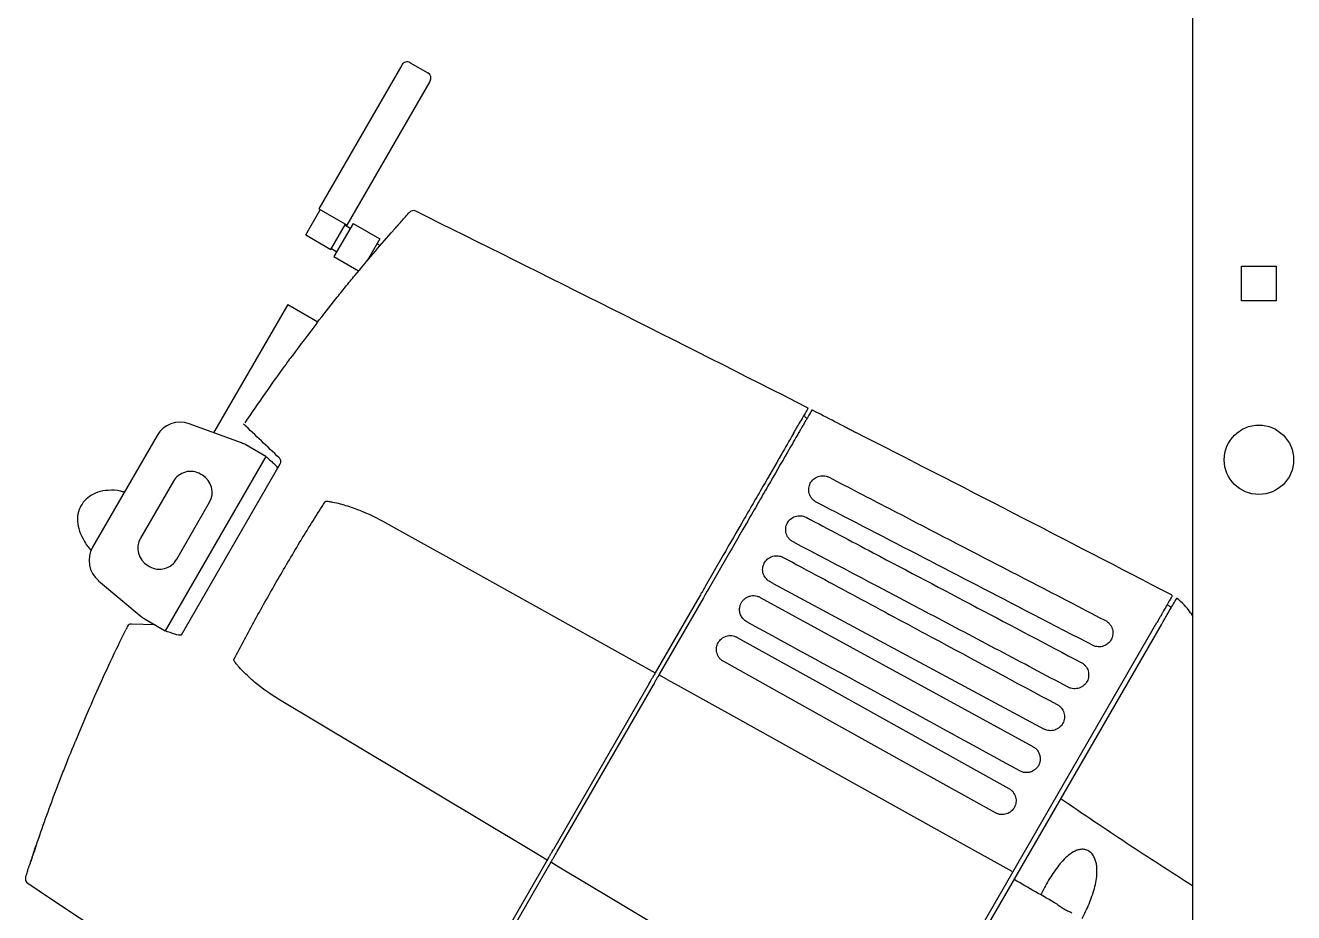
# Model space of a CAD drawing. Extents: x 5 to 346, y -5 to 215.
# Drawn here: x 250.36 to 262.39, y 173.44 to 181.85 of the extents above; entities that cross this region are included whole.
import ezdxf

# ---------------------------------------------------------------- set-up
doc = ezdxf.new("R2010")
doc.units = 0
doc.header["$LTSCALE"] = 0.5
doc.header["$MEASUREMENT"] = 0
doc.layers.add('OBJECT', color=7, linetype='CONTINUOUS')
doc.layers.add('RISER', color=7, linetype='CONTINUOUS')

# ---------------------------------------------------------------- blocks, each defined once
blk = doc.blocks.new('ColorSource spot VXT-70')
at = {"layer": 'RISER'}
for p, q in [((-0.799, -18.718), (-0.799, -4.55)), ((-8.3, -10.489), (-9.088, -11.852)), ((-8.22, -10.467), (-8.053, -10.563)), ((-8.819, -12.008), (-8.031, -10.644)), ((-9.21, -12.1), (-9.073, -11.861)), ((-9.088, -11.852), (-8.819, -12.008)), ((-8.972, -12.238), (-8.834, -11.999)), ((-8.761, -11.99), (-8.943, -12.305)), ((-8.788, -12.037), (-8.839, -12.008)), ((-8.761, -11.99), (-8.508, -12.136)), ((-9.21, -12.1), (-8.972, -12.238)), ((-8.508, -12.136), (-8.629, -12.346)), ((-8.967, -12.229), (-8.916, -12.259)), ((-8.505, -12.2), (-8.535, -12.183)), ((-8.943, -12.305), (-8.709, -12.44)), ((-0.338, -12.397), (-0.01, -12.397)), ((-0.338, -12.725), (-0.338, -12.397)), ((-0.01, -12.397), (-0.01, -12.725)), ((-0.01, -12.725), (-0.338, -12.725)), ((-9.382, -12.758), (-10.085, -13.975)), ((-9.382, -12.758), (-9.096, -12.923)), ((-4.475, -13.827), (-4.458, -13.837)), ((-9.819, -14.071), (-10.317, -13.89)), ((-10.619, -14), (-11.231, -15.06)), ((-9.588, -14.2), (-9.78, -14.09)), ((-9.588, -14.2), (-10.542, -15.853)), ((-10.388, -15.89), (-9.453, -14.27)), ((-10.191, -14.377), (-10.209, -14.366)), ((-10.466, -14.435), (-10.778, -14.975)), ((-9.558, -14.452), (-9.558, -14.452)), ((-9.558, -14.452), (-9.558, -14.452)), ((-10.434, -15.174), (-10.122, -14.634)), ((-5.252, -15.134), (-5.424, -15.432)), ((-10.709, -15.232), (-10.691, -15.243)), ((-5.218, -15.154), (-5.39, -15.452)), ((-11.176, -15.377), (-10.77, -15.718)), ((-4.78, -15.404), (-4.809, -15.388)), ((-4.78, -15.404), (-2.211, -16.783)), ((-5.475, -15.521), (-5.897, -16.251)), ((-5.441, -15.54), (-5.862, -16.27)), ((-4.903, -15.535), (-2.316, -16.949)), ((-1.044, -15.605), (-1.003, -15.629)), ((-10.734, -15.743), (-10.542, -15.853)), ((-0.822, -15.681), (-0.799, -15.718)), ((-10.639, -15.797), (-10.863, -15.789)), ((-10.309, -15.753), (-10.309, -15.753)), ((-4.957, -22.384), (-1.14, -15.772)), ((-4.926, -22.411), (-1.095, -15.789)), ((-5.955, -16.351), (-6.863, -17.925)), ((-5.923, -16.297), (-5.926, -16.301)), ((-5.889, -16.316), (-5.891, -16.321)), ((-5.783, -16.314), (-5.862, -16.27)), ((-5.92, -16.37), (-6.829, -17.945)), ((-2.316, -16.949), (-2.317, -16.952)), ((-11.776, -17.915), (-11.784, -17.94)), ((-11.819, -18.042), (-11.815, -18.032)), ((-6.921, -18.025), (-7.342, -18.755)), ((-6.892, -17.974), (-6.895, -17.979)), ((-6.858, -17.994), (-6.86, -17.999)), ((-6.86, -17.999), (-6.86, -17.999)), ((-6.887, -18.045), (-7.308, -18.775)), ((-6.81, -18.092), (-6.887, -18.045))]:
    blk.add_line(p, q, dxfattribs=at)
at = {"layer": 'RISER', "flags": 128}
for points in [[(-4.331, -13.799), (-4.377, -13.776), (-4.412, -13.758)], [(-8.48, -14.813), (-8.349, -14.886), (-7.826, -15.177), (-5.897, -16.251)], [(-5.12, -15.914), (-4.349, -16.343), (-3.577, -16.772), (-2.544, -17.347)], [(-2.672, -17.577), (-3.429, -17.157), (-4.185, -16.736), (-5.248, -16.144)], [(-5.783, -16.314), (-5.652, -16.387), (-5.128, -16.678), (-3.033, -17.844), (-2.515, -18.132)], [(-6.921, -18.025), (-7.05, -17.948), (-7.564, -17.64), (-9.458, -16.506)], [(-3.592, -20.018), (-3.72, -19.941), (-4.235, -19.633), (-6.292, -18.402), (-6.81, -18.092)]]:
    blk.add_lwpolyline(points, dxfattribs=at)
at = {"layer": 'RISER'}
blk.add_circle((-0.174, -14.231), 0.329, dxfattribs=at)
for centre, radius, start, end in [((-8.249, -10.518), 0.0591, 60, 150), ((-8.082, -10.614), 0.0591, 330, 60), ((-8.19, -11.919), 0.05, 63.6675, 137.8287), ((-183.338, -365.799), 394.901, 63.06361, 63.66753), ((4.565, -23.473), 17.26, 142.3694, 143.6708), ((-4.464, -13.81), 0.02, 150, 239), ((-183.338, -365.799), 394.901, 63.00866, 63.04472), ((-10.403, -14.125), 0.25, 70, 150), ((-199.902, -398.144), 431.24, 62.53367, 62.98106), ((-9.905, -14.306), 0.25, 60, 70), ((-10.303, -14.529), 0.188, 60, 150), ((-10.285, -14.54), 0.188, 330, 60), ((-10.615, -15.069), 0.188, 150, 240), ((-11.015, -15.185), 0.25, 150, 230), ((-10.597, -15.08), 0.188, 240, 330), ((-1.007, -15.521), 0.01, 330, 62.5015), ((-1.244, -15.95), 0.5, 32.5, 54.4802), ((-10.609, -15.526), 0.25, 230, 240), ((4.565, -23.473), 17.26, 153.6324, 153.7604), ((-10.865, -15.831), 0.042, 87.8452, 146.3996), ((4.565, -23.473), 17.26, 156.3292, 157.6306), ((-11.819, -18.204), 0.05, 162.1713, 236.3325), ((207.076, 310.418), 394.901, 236.33247, 236.93639)]:
    blk.add_arc(centre, radius, start, end, dxfattribs=at)
blk.add_ellipse((-8.313, -16.687), major_axis=(9.444, -9.256), ratio=0.074162, start_param=1.765044, end_param=1.801071, dxfattribs=at)
for points, knots in [([(-8.337, -12.007), (-8.321, -11.989), (-8.306, -11.973), (-8.279, -11.943), (-8.268, -11.93), (-8.239, -11.898), (-8.227, -11.886), (-8.227, -11.886)], [0, 0, 0, 0, 0.25, 0.25, 0.5, 0.5, 1, 1, 1, 1]), ([(-8.401, -12.081), (-8.393, -12.071), (-8.385, -12.062), (-8.37, -12.045), (-8.364, -12.038), (-8.352, -12.025), (-8.348, -12.02), (-8.341, -12.012), (-8.338, -12.009), (-8.337, -12.007)], [0, 0, 0, 0, 0.25, 0.25, 0.5, 0.5, 0.75, 0.75, 1, 1, 1, 1]), ([(-8.348, -12.02), (-8.343, -12.015), (-8.333, -12.003), (-8.331, -12.002), (-8.331, -12.001)], [0, 0, 0, 0, 0.440244, 1, 1, 1, 1]), ([(-9.105, -12.935), (-9.044, -12.856), (-8.984, -12.779), (-8.894, -12.667), (-8.864, -12.63), (-8.805, -12.556), (-8.775, -12.52), (-8.687, -12.414), (-8.629, -12.345), (-8.515, -12.211), (-8.458, -12.145), (-8.401, -12.081)], [0, 0, 0, 0, 0.25, 0.25, 0.375, 0.375, 0.5, 0.5, 0.75, 0.75, 1, 1, 1, 1]), ([(-8.437, -12.121), (-8.433, -12.117), (-8.425, -12.108), (-8.414, -12.095), (-8.407, -12.087), (-8.403, -12.082)], [0, 0, 0, 0, 0.296101, 0.592417, 1, 1, 1, 1]), ([(-9.415, -13.351), (-9.404, -13.335), (-9.392, -13.319), (-9.367, -13.284), (-9.354, -13.266), (-9.34, -13.248)], [0, 0, 0, 0, 0.5, 0.5, 1, 1, 1, 1]), ([(-9.785, -13.882), (-9.722, -13.787), (-9.659, -13.696), (-9.536, -13.519), (-9.475, -13.433), (-9.415, -13.351)], [0, 0, 0, 0, 0.5, 0.5, 1, 1, 1, 1]), ([(-4.448, -13.74), (-4.448, -13.74), (-4.45, -13.744), (-4.458, -13.758), (-4.463, -13.768), (-4.486, -13.806), (-4.506, -13.842), (-4.531, -13.885)], [0, 0, 0, 0, 0.25, 0.25, 0.5, 0.5, 1, 1, 1, 1]), ([(-4.412, -13.758), (-4.412, -13.758), (-4.421, -13.773), (-4.443, -13.812), (-4.452, -13.827), (-4.472, -13.862), (-4.483, -13.882), (-4.496, -13.903)], [0, 0, 0, 0, 0.5, 0.5, 0.75, 0.75, 1, 1, 1, 1]), ([(-4.587, -13.982), (-4.579, -13.969), (-4.572, -13.957), (-4.56, -13.935), (-4.554, -13.925), (-4.544, -13.908), (-4.54, -13.901), (-4.536, -13.893), (-4.534, -13.891), (-4.532, -13.887), (-4.531, -13.886), (-4.531, -13.885)], [0, 0, 0, 0, 0.25, 0.25, 0.5, 0.5, 0.75, 0.75, 0.875, 0.875, 1, 1, 1, 1]), ([(-4.496, -13.903), (-4.496, -13.904), (-4.497, -13.905), (-4.499, -13.909), (-4.501, -13.911), (-4.505, -13.919), (-4.509, -13.926), (-4.519, -13.943), (-4.524, -13.953), (-4.537, -13.975), (-4.544, -13.987), (-4.552, -14)], [0, 0, 0, 0, 0.125, 0.125, 0.25, 0.25, 0.5, 0.5, 0.75, 0.75, 1, 1, 1, 1]), ([(-4.11, -13.912), (-4.11, -13.912), (-4.109, -13.913), (-4.106, -13.914), (-4.104, -13.915), (-4.098, -13.918), (-4.095, -13.92), (-4.087, -13.924), (-4.082, -13.927), (-4.071, -13.932), (-4.066, -13.935), (-4.053, -13.942), (-4.047, -13.945), (-4.033, -13.952), (-4.026, -13.956), (-4.011, -13.963), (-4.004, -13.967), (-3.996, -13.971)], [0, 0, 0, 0, 0.125, 0.125, 0.25, 0.25, 0.375, 0.375, 0.5, 0.5, 0.625, 0.625, 0.75, 0.75, 0.875, 0.875, 1, 1, 1, 1]), ([(-4.587, -13.982), (-4.625, -14.047), (-4.662, -14.113), (-4.759, -14.28), (-4.818, -14.383), (-4.909, -14.54), (-4.939, -14.592), (-4.985, -14.672), (-5.001, -14.699), (-5.032, -14.752), (-5.047, -14.779), (-5.125, -14.914), (-5.188, -15.023), (-5.252, -15.134)], [0.124512, 0.124512, 0.124512, 0.124512, 0.2815836, 0.2815836, 0.5210557, 0.5210557, 0.6407918, 0.6407918, 0.7006598, 0.7006598, 0.7605279, 0.7605279, 1, 1, 1, 1]), ([(-4.552, -14), (-4.582, -14.052), (-4.612, -14.105), (-4.704, -14.263), (-4.796, -14.424), (-4.923, -14.643), (-4.988, -14.755), (-5.085, -14.924), (-5.151, -15.038), (-5.218, -15.154)], [0.1237396, 0.1237396, 0.1237396, 0.1237396, 0.25, 0.25, 0.5, 0.625, 0.75, 0.75, 1, 1, 1, 1]), ([(-9.588, -14.2), (-9.572, -14.214), (-9.543, -14.239), (-9.508, -14.271), (-9.485, -14.296), (-9.477, -14.309), (-9.479, -14.314), (-9.479, -14.315)], [0, 0, 0, 0, 0.2550227, 0.4736379, 0.6922438, 0.9108497, 1, 1, 1, 1]), ([(-9.453, -14.27), (-9.448, -14.261), (-9.446, -14.251), (-9.449, -14.23), (-9.455, -14.22), (-9.463, -14.213)], [0, 0, 0, 0, 0.5, 0.5, 1, 1, 1, 1]), ([(-4.371, -14.632), (-4.379, -14.627), (-4.387, -14.622), (-4.401, -14.61), (-4.407, -14.604), (-4.419, -14.59), (-4.423, -14.582), (-4.431, -14.566), (-4.435, -14.558), (-4.439, -14.542), (-4.441, -14.533), (-4.442, -14.516), (-4.442, -14.508), (-4.44, -14.492), (-4.438, -14.484), (-4.434, -14.468), (-4.431, -14.461), (-4.423, -14.446), (-4.419, -14.439), (-4.409, -14.427), (-4.403, -14.421), (-4.391, -14.41), (-4.384, -14.405), (-4.37, -14.396), (-4.362, -14.393), (-4.346, -14.387), (-4.337, -14.385), (-4.32, -14.382), (-4.311, -14.382), (-4.293, -14.383), (-4.284, -14.385), (-4.266, -14.389), (-4.257, -14.393), (-4.249, -14.397)], [0, 0, 0, 0, 0.0625, 0.0625, 0.125, 0.125, 0.1875, 0.1875, 0.25, 0.25, 0.3125, 0.3125, 0.375, 0.375, 0.4375, 0.4375, 0.5, 0.5, 0.5625, 0.5625, 0.625, 0.625, 0.6875, 0.6875, 0.75, 0.75, 0.8125, 0.8125, 0.875, 0.875, 0.9375, 0.9375, 1, 1, 1, 1]), ([(-4.249, -14.397), (-4.06, -14.495), (-3.871, -14.593), (-3.682, -14.691), (-3.34, -14.868), (-2.998, -15.046), (-2.656, -15.223), (-2.314, -15.4), (-1.971, -15.577), (-1.629, -15.755)], [0, 0, 0, 0, 0.01623497, 0.01623497, 0.01623497, 0.045601, 0.045601, 0.045601, 0.07496703, 0.07496703, 0.07496703, 0.07496703]), ([(-10.93, -14.539), (-10.942, -14.535), (-10.991, -14.52), (-11.078, -14.517), (-11.18, -14.533), (-11.262, -14.573), (-11.323, -14.631), (-11.364, -14.704), (-11.38, -14.792), (-11.366, -14.888), (-11.322, -14.986), (-11.279, -15.056), (-11.247, -15.09), (-11.243, -15.094)], [0, 0, 0, 0, 0.03882, 0.166493, 0.274372, 0.369384, 0.45677, 0.540746, 0.636242, 0.737616, 0.850783, 0.980435, 1, 1, 1, 1]), ([(-9.476, -15.367), (-9.402, -15.24), (-9.329, -15.115), (-9.18, -14.869), (-9.104, -14.748), (-9.027, -14.629)], [0, 0, 0, 0, 0.5, 0.5, 1, 1, 1, 1]), ([(-9.027, -14.629), (-9.027, -14.628), (-9.025, -14.627), (-9.023, -14.625), (-9.021, -14.625), (-9.017, -14.624), (-9.014, -14.624), (-9.004, -14.624), (-8.998, -14.625), (-8.98, -14.627), (-8.968, -14.629), (-8.932, -14.636), (-8.909, -14.642), (-8.838, -14.661), (-8.791, -14.675), (-8.654, -14.725), (-8.566, -14.766), (-8.48, -14.813)], [0, 0, 0, 0, 0.007812, 0.007812, 0.015625, 0.015625, 0.03125, 0.03125, 0.0625, 0.0625, 0.125, 0.125, 0.25, 0.25, 0.5, 0.5, 1, 1, 1, 1]), ([(-1.751, -15.989), (-1.944, -15.889), (-2.138, -15.788), (-2.332, -15.688), (-2.672, -15.512), (-3.011, -15.336), (-3.351, -15.16), (-3.691, -14.984), (-4.031, -14.808), (-4.371, -14.632)], [0, 0, 0, 0, 0.01662439, 0.01662439, 0.01662439, 0.04579747, 0.04579747, 0.04579747, 0.07497055, 0.07497055, 0.07497055, 0.07497055]), ([(-4.59, -15.01), (-4.598, -15.005), (-4.605, -15), (-4.619, -14.989), (-4.625, -14.983), (-4.637, -14.969), (-4.641, -14.962), (-4.649, -14.946), (-4.653, -14.938), (-4.657, -14.921), (-4.659, -14.913), (-4.66, -14.896), (-4.66, -14.887), (-4.659, -14.871), (-4.657, -14.862), (-4.652, -14.846), (-4.649, -14.839), (-4.641, -14.824), (-4.636, -14.817), (-4.626, -14.804), (-4.62, -14.798), (-4.607, -14.787), (-4.6, -14.782), (-4.586, -14.774), (-4.578, -14.771), (-4.562, -14.765), (-4.553, -14.763), (-4.536, -14.761), (-4.527, -14.761), (-4.509, -14.762), (-4.5, -14.764), (-4.483, -14.769), (-4.475, -14.772), (-4.467, -14.776)], [0, 0, 0, 0, 0.0625, 0.0625, 0.125, 0.125, 0.1875, 0.1875, 0.25, 0.25, 0.3125, 0.3125, 0.375, 0.375, 0.4375, 0.4375, 0.5, 0.5, 0.5625, 0.5625, 0.625, 0.625, 0.6875, 0.6875, 0.75, 0.75, 0.8125, 0.8125, 0.875, 0.875, 0.9375, 0.9375, 1, 1, 1, 1]), ([(-4.467, -14.776), (-4.255, -14.888), (-4.042, -15.001), (-3.83, -15.113), (-3.501, -15.286), (-3.173, -15.459), (-2.844, -15.633), (-2.515, -15.806), (-2.187, -15.98), (-1.858, -16.153)], [0, 0, 0, 0, 0.0183078, 0.0183078, 0.0183078, 0.04663299, 0.04663299, 0.04663299, 0.07495818, 0.07495818, 0.07495818, 0.07495818]), ([(-1.981, -16.386), (-2.2, -16.271), (-2.419, -16.155), (-2.637, -16.04), (-2.856, -15.924), (-3.075, -15.809), (-3.294, -15.693), (-3.726, -15.465), (-4.158, -15.237), (-4.59, -15.01)], [0, 0, 0, 0, 0.0188587, 0.0188587, 0.0188587, 0.0377174, 0.0377174, 0.0377174, 0.07496385, 0.07496385, 0.07496385, 0.07496385]), ([(-4.825, -15.377), (-4.839, -15.368), (-4.85, -15.355), (-4.863, -15.334), (-4.867, -15.327), (-4.873, -15.311), (-4.875, -15.304), (-4.878, -15.287), (-4.879, -15.279), (-4.879, -15.263), (-4.878, -15.255), (-4.875, -15.239), (-4.872, -15.231), (-4.866, -15.215), (-4.863, -15.208), (-4.854, -15.194), (-4.849, -15.188), (-4.838, -15.176), (-4.832, -15.171), (-4.812, -15.156), (-4.797, -15.149), (-4.773, -15.142), (-4.765, -15.141), (-4.749, -15.14), (-4.74, -15.14), (-4.724, -15.142), (-4.716, -15.144), (-4.7, -15.148), (-4.692, -15.152), (-4.685, -15.156)], [0, 0, 0, 0, 0.125, 0.125, 0.1875, 0.1875, 0.25, 0.25, 0.3125, 0.3125, 0.375, 0.375, 0.4375, 0.4375, 0.5, 0.5, 0.5625, 0.5625, 0.625, 0.625, 0.75, 0.75, 0.8125, 0.8125, 0.875, 0.875, 0.9375, 0.9375, 1, 1, 1, 1]), ([(-4.685, -15.156), (-4.451, -15.281), (-4.218, -15.406), (-3.984, -15.532), (-3.751, -15.657), (-3.518, -15.783), (-3.284, -15.908), (-2.885, -16.122), (-2.486, -16.337), (-2.087, -16.551)], [0, 0, 0, 0, 0.02020564, 0.02020564, 0.02020564, 0.04041128, 0.04041128, 0.04041128, 0.07495551, 0.07495551, 0.07495551, 0.07495551]), ([(-9.891, -16.124), (-9.826, -15.998), (-9.759, -15.872), (-9.62, -15.62), (-9.549, -15.494), (-9.476, -15.367)], [0, 0, 0, 0, 0.5, 0.5, 1, 1, 1, 1]), ([(-5.424, -15.432), (-5.433, -15.448), (-5.442, -15.463), (-5.459, -15.493), (-5.468, -15.507), (-5.475, -15.521)], [0, 0, 0, 0, 0.5, 0.5, 1, 1, 1, 1]), ([(-5.029, -15.766), (-5.041, -15.759), (-5.052, -15.751), (-5.07, -15.732), (-5.078, -15.721), (-5.09, -15.697), (-5.094, -15.685), (-5.097, -15.665), (-5.097, -15.658), (-5.097, -15.645), (-5.097, -15.638), (-5.096, -15.632)], [0, 0, 0, 0, 0.25, 0.25, 0.5, 0.5, 0.75, 0.75, 0.875, 0.875, 1, 1, 1, 1]), ([(-5.093, -15.617), (-5.091, -15.607), (-5.087, -15.598), (-5.078, -15.581), (-5.072, -15.572), (-5.059, -15.557), (-5.052, -15.551), (-5.036, -15.539), (-5.027, -15.534), (-5.009, -15.526), (-4.999, -15.523), (-4.98, -15.519), (-4.97, -15.518), (-4.95, -15.519), (-4.94, -15.521), (-4.921, -15.526), (-4.911, -15.53), (-4.903, -15.535)], [0, 0, 0, 0, 0.125, 0.125, 0.25, 0.25, 0.375, 0.375, 0.5, 0.5, 0.625, 0.625, 0.75, 0.75, 0.875, 0.875, 1, 1, 1, 1]), ([(-0.998, -15.526), (-0.998, -15.526), (-1.008, -15.542), (-1.031, -15.583), (-1.041, -15.6), (-1.062, -15.637), (-1.074, -15.658), (-1.087, -15.681)], [0, 0, 0, 0, 0.5, 0.5, 0.75, 0.75, 1, 1, 1, 1]), ([(-1.042, -15.696), (-1.016, -15.652), (-0.994, -15.613), (-0.962, -15.559), (-0.953, -15.543), (-0.953, -15.543)], [0, 0, 0, 0, 0.5, 0.5, 1, 1, 1, 1]), ([(-1.087, -15.681), (-1.089, -15.683), (-1.091, -15.686), (-1.096, -15.696), (-1.1, -15.703), (-1.109, -15.718), (-1.114, -15.727), (-1.123, -15.743), (-1.126, -15.748), (-1.133, -15.76), (-1.136, -15.766), (-1.14, -15.772)], [0, 0, 0, 0, 0.25, 0.25, 0.5, 0.5, 0.75, 0.75, 0.875, 0.875, 1, 1, 1, 1]), ([(-1.095, -15.789), (-1.094, -15.786), (-1.092, -15.783), (-1.088, -15.777), (-1.087, -15.774), (-1.082, -15.765), (-1.078, -15.76), (-1.069, -15.744), (-1.064, -15.735), (-1.055, -15.719), (-1.051, -15.712), (-1.047, -15.705), (-1.045, -15.703), (-1.044, -15.7), (-1.043, -15.699), (-1.042, -15.698), (-1.042, -15.697), (-1.042, -15.696)], [0, 0, 0, 0, 0.0625, 0.0625, 0.125, 0.125, 0.25, 0.25, 0.5, 0.5, 0.75, 0.75, 0.875, 0.875, 0.9375, 0.9375, 1, 1, 1, 1]), ([(-11.192, -16.428), (-11.15, -16.334), (-11.106, -16.239), (-11.015, -16.044), (-10.967, -15.944), (-10.917, -15.842)], [0, 0, 0, 0, 0.5, 0.5, 1, 1, 1, 1]), ([(-10.388, -15.89), (-10.392, -15.892), (-10.4, -15.896), (-10.432, -15.89), (-10.473, -15.877), (-10.512, -15.864), (-10.535, -15.856), (-10.542, -15.853)], [0, 0, 0, 0, 0.255023, 0.473638, 0.692244, 0.91085, 1, 1, 1, 1]), ([(-1.629, -15.755), (-1.621, -15.759), (-1.613, -15.764), (-1.599, -15.776), (-1.593, -15.783), (-1.581, -15.797), (-1.576, -15.804), (-1.569, -15.82), (-1.565, -15.828), (-1.561, -15.844), (-1.559, -15.853), (-1.558, -15.869), (-1.558, -15.877), (-1.56, -15.902), (-1.565, -15.917), (-1.58, -15.946), (-1.589, -15.959), (-1.608, -15.976), (-1.615, -15.981), (-1.629, -15.989), (-1.637, -15.993), (-1.653, -15.999), (-1.662, -16.001), (-1.679, -16.004), (-1.688, -16.004), (-1.707, -16.003), (-1.716, -16.002), (-1.734, -15.997), (-1.742, -15.994), (-1.751, -15.989)], [0, 0, 0, 0, 0.0625, 0.0625, 0.125, 0.125, 0.1875, 0.1875, 0.25, 0.25, 0.3125, 0.3125, 0.375, 0.375, 0.5, 0.5, 0.625, 0.625, 0.6875, 0.6875, 0.75, 0.75, 0.8125, 0.8125, 0.875, 0.875, 0.9375, 0.9375, 1, 1, 1, 1]), ([(-5.248, -16.144), (-5.257, -16.14), (-5.264, -16.134), (-5.278, -16.123), (-5.284, -16.116), (-5.295, -16.102), (-5.299, -16.094), (-5.307, -16.078), (-5.31, -16.07), (-5.314, -16.054), (-5.316, -16.045), (-5.316, -16.028), (-5.316, -16.02), (-5.314, -16.003), (-5.312, -15.995), (-5.307, -15.98), (-5.304, -15.972), (-5.296, -15.958), (-5.291, -15.951), (-5.281, -15.938), (-5.275, -15.932), (-5.262, -15.922), (-5.255, -15.917), (-5.24, -15.909), (-5.232, -15.906), (-5.216, -15.901), (-5.207, -15.899), (-5.19, -15.897), (-5.181, -15.897), (-5.163, -15.898), (-5.154, -15.9), (-5.137, -15.906), (-5.128, -15.909), (-5.12, -15.914)], [0, 0, 0, 0, 0.0625, 0.0625, 0.125, 0.125, 0.1875, 0.1875, 0.25, 0.25, 0.3125, 0.3125, 0.375, 0.375, 0.4375, 0.4375, 0.5, 0.5, 0.5625, 0.5625, 0.625, 0.625, 0.6875, 0.6875, 0.75, 0.75, 0.8125, 0.8125, 0.875, 0.875, 0.9375, 0.9375, 1, 1, 1, 1]), ([(-9.458, -16.506), (-9.542, -16.456), (-9.621, -16.4), (-9.733, -16.306), (-9.769, -16.273), (-9.82, -16.221), (-9.837, -16.203), (-9.861, -16.175), (-9.869, -16.166), (-9.88, -16.152), (-9.884, -16.147), (-9.888, -16.139), (-9.89, -16.136), (-9.891, -16.132), (-9.891, -16.13), (-9.892, -16.127), (-9.892, -16.126), (-9.891, -16.124)], [0, 0, 0, 0, 0.5, 0.5, 0.75, 0.75, 0.875, 0.875, 0.9375, 0.9375, 0.96875, 0.96875, 0.984375, 0.984375, 0.992188, 0.992188, 1, 1, 1, 1]), ([(-1.858, -16.153), (-1.85, -16.157), (-1.843, -16.162), (-1.829, -16.173), (-1.823, -16.18), (-1.811, -16.194), (-1.807, -16.201), (-1.799, -16.216), (-1.795, -16.224), (-1.791, -16.241), (-1.789, -16.249), (-1.788, -16.266), (-1.788, -16.274), (-1.789, -16.291), (-1.791, -16.299), (-1.795, -16.315), (-1.799, -16.322), (-1.806, -16.337), (-1.811, -16.344), (-1.821, -16.357), (-1.827, -16.363), (-1.839, -16.374), (-1.846, -16.379), (-1.861, -16.388), (-1.869, -16.392), (-1.886, -16.397), (-1.894, -16.399), (-1.912, -16.401), (-1.921, -16.402), (-1.939, -16.4), (-1.947, -16.399), (-1.965, -16.394), (-1.973, -16.39), (-1.981, -16.386)], [0, 0, 0, 0, 0.0625, 0.0625, 0.125, 0.125, 0.1875, 0.1875, 0.25, 0.25, 0.3125, 0.3125, 0.375, 0.375, 0.4375, 0.4375, 0.5, 0.5, 0.5625, 0.5625, 0.625, 0.625, 0.6875, 0.6875, 0.75, 0.75, 0.8125, 0.8125, 0.875, 0.875, 0.9375, 0.9375, 1, 1, 1, 1]), ([(-5.955, -16.351), (-5.951, -16.344), (-5.947, -16.338), (-5.94, -16.326), (-5.937, -16.32), (-5.929, -16.307), (-5.926, -16.302), (-5.926, -16.301)], [0, 0, 0, 0, 0.25, 0.25, 0.5, 0.5, 1, 1, 1, 1]), ([(-5.897, -16.251), (-5.9, -16.257), (-5.904, -16.263), (-5.91, -16.274), (-5.913, -16.279), (-5.92, -16.291), (-5.923, -16.296), (-5.923, -16.297)], [0, 0, 0, 0, 0.25, 0.25, 0.5, 0.5, 1, 1, 1, 1]), ([(-5.891, -16.321), (-5.892, -16.321), (-5.895, -16.326), (-5.902, -16.34), (-5.905, -16.345), (-5.912, -16.357), (-5.916, -16.363), (-5.92, -16.37)], [0, 0, 0, 0, 0.5, 0.5, 0.75, 0.75, 1, 1, 1, 1]), ([(-5.862, -16.27), (-5.866, -16.276), (-5.869, -16.282), (-5.876, -16.293), (-5.879, -16.298), (-5.883, -16.307), (-5.885, -16.31), (-5.888, -16.314), (-5.888, -16.316), (-5.889, -16.316)], [0, 0, 0, 0, 0.25, 0.25, 0.5, 0.5, 0.75, 0.75, 1, 1, 1, 1]), ([(-11.243, -16.544), (-11.234, -16.523), (-11.225, -16.503), (-11.208, -16.464), (-11.2, -16.445), (-11.192, -16.428)], [0, 0, 0, 0, 0.5, 0.5, 1, 1, 1, 1]), ([(-2.087, -16.551), (-2.079, -16.555), (-2.072, -16.56), (-2.059, -16.571), (-2.052, -16.577), (-2.041, -16.591), (-2.037, -16.598), (-2.029, -16.613), (-2.025, -16.621), (-2.018, -16.646), (-2.016, -16.663), (-2.019, -16.688), (-2.021, -16.697), (-2.025, -16.713), (-2.029, -16.721), (-2.037, -16.736), (-2.041, -16.743), (-2.052, -16.756), (-2.058, -16.762), (-2.071, -16.774), (-2.079, -16.778), (-2.094, -16.787), (-2.102, -16.79), (-2.118, -16.795), (-2.127, -16.797), (-2.144, -16.799), (-2.153, -16.799), (-2.17, -16.797), (-2.179, -16.796), (-2.195, -16.791), (-2.204, -16.787), (-2.211, -16.783)], [0, 0, 0, 0, 0.0625, 0.0625, 0.125, 0.125, 0.1875, 0.1875, 0.25, 0.25, 0.375, 0.375, 0.4375, 0.4375, 0.5, 0.5, 0.5625, 0.5625, 0.625, 0.625, 0.6875, 0.6875, 0.75, 0.75, 0.8125, 0.8125, 0.875, 0.875, 0.9375, 0.9375, 1, 1, 1, 1]), ([(-11.785, -17.941), (-11.757, -17.86), (-11.729, -17.778), (-11.67, -17.611), (-11.639, -17.527), (-11.591, -17.397), (-11.574, -17.354), (-11.54, -17.266), (-11.523, -17.221), (-11.471, -17.087), (-11.434, -16.997), (-11.397, -16.905)], [0, 0, 0, 0, 0.25, 0.25, 0.5, 0.5, 0.625, 0.625, 0.75, 0.75, 1, 1, 1, 1]), ([(-2.316, -16.949), (-2.306, -16.955), (-2.297, -16.961), (-2.284, -16.973), (-2.28, -16.977), (-2.273, -16.986), (-2.27, -16.99), (-2.261, -17.004), (-2.256, -17.015), (-2.25, -17.036), (-2.248, -17.047), (-2.247, -17.069), (-2.248, -17.081), (-2.251, -17.097), (-2.253, -17.102), (-2.256, -17.113), (-2.258, -17.118), (-2.266, -17.133), (-2.272, -17.143), (-2.287, -17.159), (-2.295, -17.167), (-2.304, -17.173)], [0, 0, 0, 0, 0.125, 0.125, 0.1875, 0.1875, 0.25, 0.25, 0.375, 0.375, 0.5, 0.5, 0.625, 0.625, 0.6875, 0.6875, 0.75, 0.75, 0.875, 0.875, 1, 1, 1, 1]), ([(-2.319, -17.182), (-2.328, -17.187), (-2.338, -17.19), (-2.359, -17.195), (-2.37, -17.196), (-2.391, -17.196), (-2.402, -17.195), (-2.422, -17.189), (-2.432, -17.185), (-2.442, -17.18)], [0, 0, 0, 0, 0.25, 0.25, 0.5, 0.5, 0.75, 0.75, 1, 1, 1, 1]), ([(-2.544, -17.347), (-2.536, -17.351), (-2.529, -17.357), (-2.515, -17.368), (-2.509, -17.375), (-2.493, -17.396), (-2.485, -17.412), (-2.478, -17.437), (-2.477, -17.445), (-2.476, -17.462), (-2.476, -17.47), (-2.478, -17.486), (-2.48, -17.494), (-2.485, -17.51), (-2.488, -17.517), (-2.496, -17.532), (-2.5, -17.539), (-2.511, -17.552), (-2.517, -17.557), (-2.529, -17.568), (-2.537, -17.573), (-2.551, -17.581), (-2.559, -17.585), (-2.576, -17.59), (-2.585, -17.592), (-2.602, -17.594), (-2.611, -17.594), (-2.629, -17.593), (-2.638, -17.591), (-2.656, -17.586), (-2.664, -17.582), (-2.672, -17.577)], [0, 0, 0, 0, 0.0625, 0.0625, 0.125, 0.125, 0.25, 0.25, 0.3125, 0.3125, 0.375, 0.375, 0.4375, 0.4375, 0.5, 0.5, 0.5625, 0.5625, 0.625, 0.625, 0.6875, 0.6875, 0.75, 0.75, 0.8125, 0.8125, 0.875, 0.875, 0.9375, 0.9375, 1, 1, 1, 1]), ([(-2.049, -17.444), (-1.842, -17.585), (-1.43, -17.865), (-1.009, -18.135), (-0.799, -18.269)], [0, 0, 0, 0, 0.3694576, 0.734903, 0.734903, 0.734903, 0.734903]), ([(-11.784, -17.939), (-11.783, -17.935), (-11.78, -17.926), (-11.774, -17.909), (-11.77, -17.896), (-11.767, -17.89)], [0, 0, 0, 0, 0.305471, 0.652725, 1, 1, 1, 1]), ([(-11.764, -17.881), (-11.763, -17.878), (-11.762, -17.875), (-11.76, -17.869), (-11.759, -17.865), (-11.757, -17.861)], [0, 0, 0, 0, 0.5, 0.5, 1, 1, 1, 1]), ([(-11.867, -18.189), (-11.867, -18.189), (-11.861, -18.173), (-11.848, -18.132), (-11.843, -18.115), (-11.83, -18.077), (-11.823, -18.056), (-11.816, -18.033)], [0, 0, 0, 0, 0.5, 0.5, 0.75, 0.75, 1, 1, 1, 1]), ([(-11.78, -17.928), (-11.785, -17.942), (-11.799, -17.983), (-11.81, -18.016), (-11.817, -18.038), (-11.819, -18.043), (-11.819, -18.042), (-11.819, -18.042)], [0, 0, 0, 0, 0.113406, 0.334396, 0.556217, 0.778415, 1, 1, 1, 1]), ([(-11.786, -17.946), (-11.787, -17.948), (-11.793, -17.964), (-11.801, -17.988), (-11.81, -18.015), (-11.815, -18.031), (-11.816, -18.035), (-11.817, -18.036)], [0, 0, 0, 0, 0.030721, 0.29662, 0.575624, 0.876359, 1, 1, 1, 1]), ([(-11.816, -18.033), (-11.815, -18.031), (-11.814, -18.028), (-11.81, -18.017), (-11.808, -18.011), (-11.803, -17.995), (-11.8, -17.985), (-11.793, -17.965), (-11.789, -17.953), (-11.785, -17.941)], [0, 0, 0, 0, 0.25, 0.25, 0.5, 0.5, 0.75, 0.75, 1, 1, 1, 1]), ([(-6.895, -17.979), (-6.895, -17.979), (-6.895, -17.98), (-6.898, -17.985), (-6.9, -17.988), (-6.907, -18), (-6.914, -18.012), (-6.921, -18.025)], [0, 0, 0, 0, 0.25, 0.25, 0.5, 0.5, 1, 1, 1, 1]), ([(-6.892, -17.974), (-6.892, -17.974), (-6.891, -17.972), (-6.888, -17.967), (-6.886, -17.964), (-6.878, -17.951), (-6.871, -17.938), (-6.863, -17.925)], [0, 0, 0, 0, 0.25, 0.25, 0.5, 0.5, 1, 1, 1, 1]), ([(-6.86, -17.999), (-6.861, -18), (-6.861, -18.001), (-6.864, -18.005), (-6.866, -18.009), (-6.871, -18.017), (-6.874, -18.022), (-6.88, -18.033), (-6.883, -18.039), (-6.887, -18.045)], [0, 0, 0, 0, 0.25, 0.25, 0.5, 0.5, 0.75, 0.75, 1, 1, 1, 1]), ([(-6.829, -17.945), (-6.837, -17.959), (-6.844, -17.971), (-6.852, -17.984), (-6.854, -17.988), (-6.857, -17.993), (-6.857, -17.994), (-6.858, -17.994)], [0, 0, 0, 0, 0.5, 0.5, 0.75, 0.75, 1, 1, 1, 1]), ([(-1.851, -18.58), (-1.842, -18.564), (-1.834, -18.547), (-1.825, -18.53), (-1.802, -18.483), (-1.781, -18.435), (-1.754, -18.362), (-1.745, -18.338), (-1.731, -18.288), (-1.725, -18.263), (-1.715, -18.212), (-1.711, -18.186), (-1.709, -18.147), (-1.709, -18.134), (-1.709, -18.107), (-1.71, -18.094), (-1.713, -18.068), (-1.716, -18.054), (-1.723, -18.028), (-1.727, -18.015), (-1.736, -17.997), (-1.739, -17.991), (-1.746, -17.979), (-1.75, -17.973), (-1.759, -17.962), (-1.764, -17.957), (-1.774, -17.948), (-1.78, -17.944), (-1.791, -17.936), (-1.798, -17.933), (-1.81, -17.928), (-1.817, -17.926), (-1.836, -17.923), (-1.849, -17.922), (-1.874, -17.925), (-1.887, -17.928), (-1.91, -17.937), (-1.921, -17.942), (-1.954, -17.96), (-1.974, -17.975), (-2.011, -18.008), (-2.029, -18.026), (-2.062, -18.064), (-2.078, -18.083), (-2.108, -18.125), (-2.123, -18.146), (-2.165, -18.211), (-2.191, -18.256), (-2.215, -18.303), (-2.225, -18.32), (-2.233, -18.337), (-2.242, -18.355)], [-0.044728, -0.044728, -0.044728, -0.044728, 0, 0, 0, 0.125, 0.125, 0.1875, 0.1875, 0.25, 0.25, 0.3125, 0.3125, 0.34375, 0.34375, 0.375, 0.375, 0.40625, 0.40625, 0.4375, 0.4375, 0.453125, 0.453125, 0.46875, 0.46875, 0.484375, 0.484375, 0.5, 0.5, 0.515625, 0.515625, 0.53125, 0.53125, 0.5625, 0.5625, 0.59375, 0.59375, 0.625, 0.625, 0.6875, 0.6875, 0.75, 0.75, 0.8125, 0.8125, 0.875, 0.875, 1, 1, 1, 1.04565, 1.04565, 1.04565, 1.04565]), ([(-2.087, -18.444), (-2.076, -18.451), (-2.064, -18.459), (-2.047, -18.472), (-2.041, -18.476), (-2.029, -18.483), (-2.023, -18.487), (-2.005, -18.498), (-1.992, -18.504), (-1.969, -18.514), (-1.958, -18.519), (-1.949, -18.524)], [0, 0, 0, 0, 0.25, 0.25, 0.375, 0.375, 0.5, 0.5, 0.75, 0.75, 1, 1, 1, 1])]:
    blk.add_open_spline(points, degree=3, knots=knots, dxfattribs=at)
for points in [[(-8.457, -12.144), (-8.455, -12.142), (-8.454, -12.141), (-8.452, -12.139)], [(-8.452, -12.139), (-8.451, -12.138), (-8.45, -12.137), (-8.449, -12.135)], [(-8.449, -12.135), (-8.448, -12.134), (-8.447, -12.133), (-8.447, -12.132)], [(-8.447, -12.132), (-8.444, -12.13), (-8.443, -12.128), (-8.441, -12.126)], [(-8.441, -12.126), (-8.44, -12.125), (-8.44, -12.125), (-8.439, -12.124)], [(-8.439, -12.124), (-8.439, -12.124), (-8.438, -12.123), (-8.438, -12.123)], [(-8.438, -12.123), (-8.437, -12.122), (-8.437, -12.121), (-8.437, -12.121)], [(-4.809, -15.388), (-4.815, -15.385), (-4.82, -15.381), (-4.825, -15.377)], [(-5.39, -15.452), (-5.408, -15.483), (-5.425, -15.513), (-5.441, -15.54)], [(-5.096, -15.632), (-5.095, -15.627), (-5.094, -15.622), (-5.093, -15.617)], [(-2.442, -17.18), (-3.304, -16.709), (-4.167, -16.237), (-5.029, -15.766)], [(-2.304, -17.173), (-2.309, -17.176), (-2.314, -17.179), (-2.319, -17.182)], [(-11.767, -17.888), (-11.767, -17.887), (-11.766, -17.887), (-11.766, -17.886)], [(-11.767, -17.89), (-11.767, -17.89), (-11.767, -17.889), (-11.767, -17.888)], [(-11.766, -17.886), (-11.766, -17.885), (-11.765, -17.884), (-11.765, -17.883)], [(-11.765, -17.883), (-11.765, -17.883), (-11.765, -17.882), (-11.764, -17.881)], [(-2.087, -18.444), (-2.223, -18.366), (-2.358, -18.288), (-2.494, -18.209)]]:
    blk.add_open_spline(points, degree=3, dxfattribs=at)

msp = doc.modelspace()

# ---------------------------------------------------------------- block references
at = {"layer": 'OBJECT'}
msp.add_blockref('ColorSource spot VXT-70', (262.23, 191.966), dxfattribs=at)

doc.saveas('drawing.dxf')
